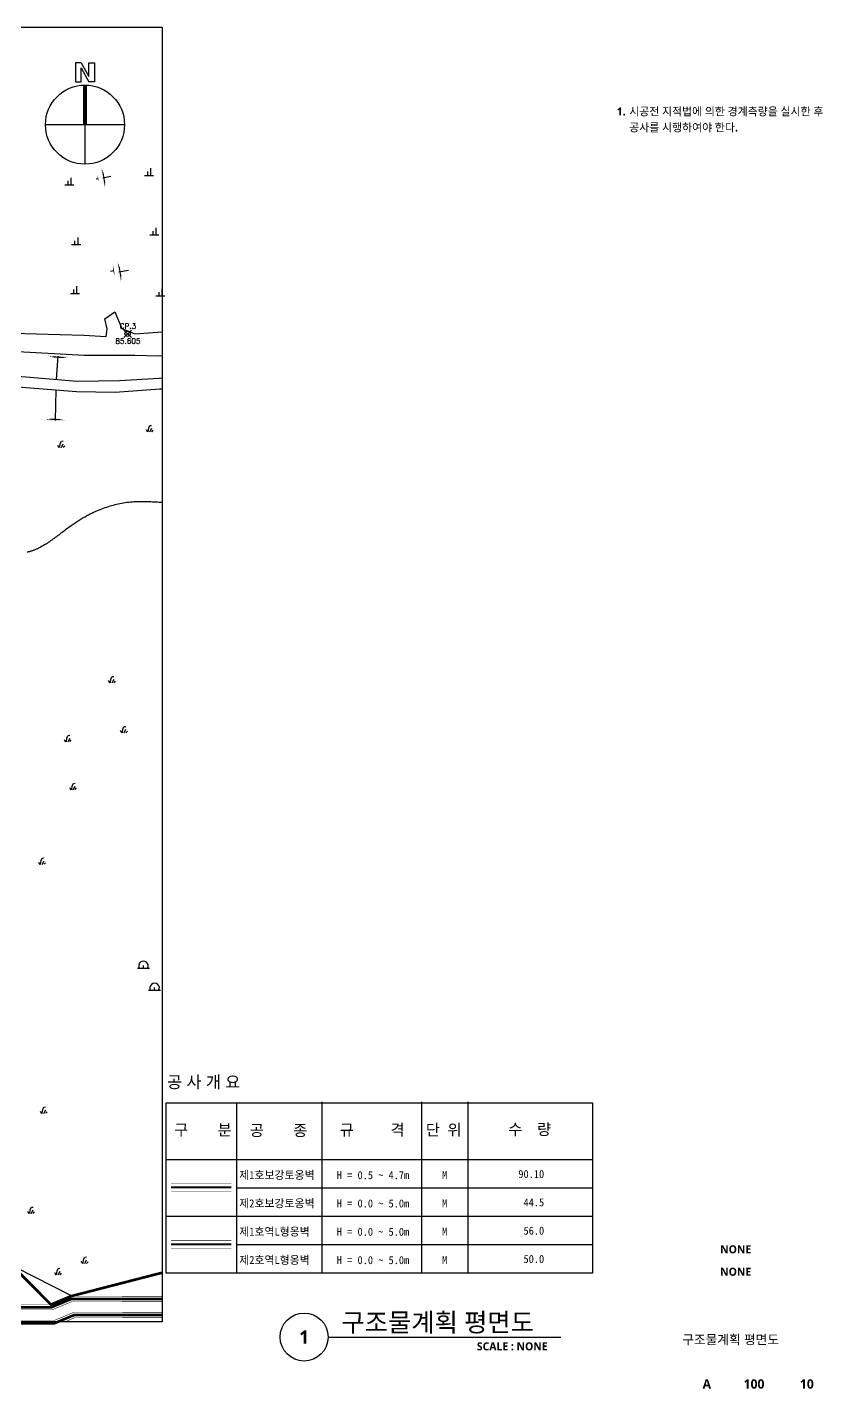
# Model space of a CAD drawing. Header units: inches. Extents: x 12 to 405, y 13 to 268.
# Drawn here: x 255.8 to 405.1, y 12.7 to 268 of the extents above; entities that cross this region are included whole.
import ezdxf
from ezdxf.enums import TextEntityAlignment as Align

# ---------------------------------------------------------------- set-up
doc = ezdxf.new("R2010")
doc.units = ezdxf.units.IN
doc.header["$MEASUREMENT"] = 0
for name, pattern in [('CENTER', [2, 1.25, -0.25, 0.25, -0.25]), ('DASHED', [0.75, 0.5, -0.25]), ('PHANTOM2', [12.5, 10, -0.5, 0.5, -0.5, 0.5, -0.5])]:
    doc.linetypes.add(name, pattern=pattern)
for name, color, linetype in [('0-우수물량', 7, 'Continuous'), ('1-1CON', 35, 'Continuous'), ('1-ROAD', 1, 'Continuous'), ('1-SIM', 8, 'Continuous'), ('1-낙차구조물', 7, 'Continuous'), ('1-묘지', 4, 'Continuous'), ('1-물선', 5, 'Continuous'), ('1-측량기준점', 6, 'Continuous'), ('1-휀스', 7, 'FENCELINE1'), ('A-ANNO-TITL', 7, 'Continuous'), ('AA-XXXX-TXT1', 2, 'Continuous'), ('FORM', 7, 'Continuous'), ('NR', 7, 'Continuous'), ('Text', 7, 'Continuous'), ('가구1', 5, 'Continuous'), ('사업부지', 7, 'Continuous'), ('성토옹벽', 6, 'Continuous'), ('절토옹벽', 2, 'Continuous')]:
    doc.layers.add(name, color=color, linetype=linetype)
doc.styles.add('ghs', font='romans.shx', dxfattribs={"bigfont": 'ghs.shx'})
doc.styles.add('HY헤드라인', font='H2HDRM.TTF')
doc.styles.add('SH_대대리576', font='')
doc.styles.add('style1', font='')
doc.styles.get('SH_대대리576').set_extended_font_data('NanumGothic', bold=True)
doc.styles.get('style1').set_extended_font_data('DotumChe')
doc.linetypes.add('FENCELINE1', pattern='A,0.25,-0.1,[133,ltypeshp.shx,S=0.1,R=0,X=-0.1,Y=0],-0.1,1', length=1.45)

# ---------------------------------------------------------------- blocks, each defined once
blk = doc.blocks.new('dr-sy-018-D-M')
for p, q in [((-1, 16.4), (-2.5, 16.4)), ((-2.5, 16.4), (-2.5, 11.4)), ((-1, 16.4), (1, 12.8)), ((-1, 15.09), (1.05, 11.4)), ((-1, 11.4), (-1, 15.09)), ((1, 12.8), (1, 16.4)), ((1, 16.4), (2.5, 16.4)), ((2.5, 16.4), (2.5, 11.4)), ((-2.5, 11.4), (-1, 11.4)), ((2.5, 11.4), (1.05, 11.4)), ((-10.5, 0), (10.5, 0)), ((0, 0), (0, -10.5))]:
    blk.add_line(p, q)
at = {"const_width": 1}
blk.add_lwpolyline([(0, 10.5), (0, 0)], dxfattribs=at)
blk.add_circle((0, 0), 10.5)
blk = doc.blocks.new('*U49')
at = {"layer": 'A-ANNO-TITL'}
blk.add_line((0, 0), (4367, 0), dxfattribs=at)
blk.add_circle((-450, 0), 450, dxfattribs=at)
at = {"layer": 'AA-XXXX-TXT1', "style": 'SH_대대리576'}
blk.add_attdef('DWG.TITLE', (250, 100), '', height=350, dxfattribs=at)
at = {"layer": 'AA-XXXX-TXT1', "color": 7, "style": 'SH_대대리576'}
blk.add_attdef('NO1', text='', height=300, dxfattribs=at).set_placement((-450, 0), align=Align.MIDDLE)
at = {"layer": 'AA-XXXX-TXT1', "style": 'SH_대대리576'}
blk.add_attdef('SCALE', text='', height=150, dxfattribs=at).set_placement((4117, -100), align=Align.TOP_RIGHT)
blk = doc.blocks.new('A$C33E82F04')
at = {"layer": '1-묘지', "linetype": 'Continuous'}
for p, q in [((1.5, 0), (0, 0)), ((0.75, 0), (0.75, 0.38))]:
    blk.add_line(p, q, dxfattribs=at)
blk.add_arc((0.76, 0.32), 0.6, 328.0265, 211.9735, dxfattribs=at)
blk = doc.blocks.new('A$C39EA40FB')
at = {"layer": '1-SIM'}
for p, q in [((0, 0.29), (0.17, 0)), ((0.27, 0), (0.33, 0.5)), ((0.33, 0.5), (0.48, 0.78)), ((0.47, 0), (0.71, 0.45)), ((0.48, 0.78), (0.69, 0.81)), ((0.71, 0.01), (0.88, 0.21))]:
    blk.add_line(p, q, dxfattribs=at)
blk = doc.blocks.new('A$C6F554C51')
at = {"layer": '1-SIM'}
for p, q in [((0.38, 0.48), (0.38, 0)), ((0.77, 0.89), (0.77, 0)), ((0, 0), (1.14, 0))]:
    blk.add_line(p, q, dxfattribs=at)

msp = doc.modelspace()

# ---------------------------------------------------------------- linework, layer by layer
at = {"color": 0}
for p, q in [((311.07, 66.54), (311.07, 34.42)), ((329.76, 66.54), (329.76, 34.42)), ((338.49, 66.54), (338.49, 34.42)), ((361.87, 66.27), (281.86, 66.27)), ((295.08, 66.37), (295.08, 34.42)), ((361.87, 66.27), (311.07, 66.27)), ((361.87, 66.27), (311.07, 66.27)), ((361.87, 66.27), (316.32, 66.27)), ((361.87, 66.27), (316.32, 66.27)), ((361.87, 66.27), (316.32, 66.27)), ((361.87, 66.27), (316.32, 66.27)), ((361.87, 66.27), (316.32, 66.27)), ((361.87, 66.27), (316.32, 66.27)), ((361.87, 66.27), (316.32, 66.27)), ((361.87, 66.27), (316.32, 66.27)), ((361.87, 55.65), (281.86, 55.65)), ((361.87, 55.65), (281.86, 55.65)), ((361.87, 55.65), (281.86, 55.65)), ((361.87, 55.65), (281.86, 55.65)), ((361.87, 55.65), (281.86, 55.65)), ((361.87, 50.34), (295.08, 50.34)), ((361.87, 45.04), (281.86, 45.04)), ((361.87, 39.73), (295.08, 39.73)), ((361.87, 34.42), (281.86, 34.42))]:
    msp.add_line(p, q, dxfattribs=at)
for points in [[(18.83, 268.01), (281.15, 268.01), (281.15, 25.28), (18.83, 25.28)], [(18.83, 268.01), (281.15, 268.01), (281.15, 25.28), (18.83, 25.28)], [(281.86, 66.37), (361.87, 66.37), (361.87, 34.42), (281.86, 34.42)]]:
    msp.add_lwpolyline(points, close=True)
at = {"flags": 128}
msp.add_lwpolyline([(338.49, 66.54), (338.49, 55.65)], dxfattribs=at)
at = {"layer": '1-1CON', "color": 8, "linetype": 'Continuous', "elevation": 67.5}
msp.add_lwpolyline([(281.15, 178.9), (280.85, 178.91), (280.54, 178.92), (280.23, 178.94), (279.92, 178.95), (279.61, 178.97), (279.3, 178.98), (278.99, 179), (278.68, 179.02), (278.37, 179.03), (278.05, 179.04), (277.74, 179.05), (277.43, 179.05), (277.12, 179.05), (276.48, 179.04), (275.83, 179.01), (275.5, 178.99), (275.17, 178.96), (274.85, 178.93), (274.52, 178.89), (274.19, 178.84), (273.86, 178.79), (273.54, 178.74), (273.21, 178.67), (272.89, 178.61), (272.57, 178.53), (272.24, 178.46), (271.92, 178.37), (271.61, 178.29), (271.29, 178.19), (270.97, 178.1), (270.66, 177.99), (270.35, 177.89), (270.04, 177.77), (269.73, 177.66), (269.43, 177.54), (269.13, 177.41), (268.62, 177.19), (268.12, 176.95), (267.91, 176.86), (267.71, 176.76), (267.51, 176.66), (267.31, 176.55), (267.11, 176.45), (266.92, 176.34), (266.72, 176.23), (266.52, 176.12), (266.33, 176.01), (266.14, 175.89), (265.94, 175.78), (265.75, 175.66), (265.56, 175.54), (265.37, 175.42), (265.18, 175.29), (264.99, 175.17), (264.8, 175.05), (264.61, 174.92), (264.42, 174.79), (264.24, 174.66), (264.05, 174.53), (263.65, 174.24), (263.24, 173.95), (263.02, 173.79), (262.81, 173.62), (262.59, 173.46), (262.37, 173.29), (262.15, 173.13), (261.94, 172.97), (261.72, 172.8), (261.5, 172.64), (261.29, 172.48), (261.07, 172.32), (260.85, 172.16), (260.63, 172), (260.41, 171.84), (260.19, 171.69), (259.97, 171.54), (259.75, 171.39), (259.53, 171.24), (259.31, 171.1), (259.08, 170.96), (258.86, 170.83), (258.63, 170.7), (258.29, 170.52), (257.95, 170.34), (257.84, 170.29), (257.73, 170.24), (257.61, 170.18), (257.5, 170.13), (257.39, 170.08), (257.27, 170.03), (257.16, 169.99), (257.04, 169.94), (256.92, 169.9), (256.8, 169.86), (256.68, 169.81), (256.56, 169.78), (256.44, 169.74), (256.32, 169.7), (256.19, 169.67), (256.06, 169.64), (255.93, 169.61), (255.8, 169.58)], dxfattribs=at)
at = {"layer": '1-ROAD', "elevation": -109.41}
for points in [[(153.42, 247.34), (156.37, 241.92), (157.6, 240.21), (161.93, 238.86), (167.96, 236.2), (173.81, 233.62), (178.76, 230.59), (184.68, 226.14), (189.81, 222.34), (193.73, 220), (198.03, 217.23), (204.7, 214.88), (214.75, 212.04), (220.98, 210.5), (229.31, 209.02), (237.52, 208.31), (243.14, 207.92), (252.92, 207.28), (266.5, 206.52), (275.99, 206.5), (280.44, 206.39), (281.14, 206.49)], [(253.12, 210.64), (266.41, 210.26), (270.63, 210.03), (270.81, 211.46), (270.36, 213.33), (272.24, 214.63), (273.59, 211.51), (276.01, 210.51), (281.15, 210.91)]]:
    msp.add_lwpolyline(points, dxfattribs=at)
at = {"layer": '1-낙차구조물', "elevation": -109.41}
msp.add_lwpolyline([(281.15, 203.56), (281.15, 203.56)], dxfattribs=at)
at = {"layer": '1-물선', "elevation": -109.41}
for points in [[(147, 258), (147.86, 257.26), (150.55, 247.79), (152.65, 242.04), (154.9, 238.38), (158.2, 236.49), (163.4, 234.07), (168.16, 231.85), (171.98, 229.83), (177.19, 225.79), (181.08, 220.93), (187.7, 217.04), (196.72, 213.37), (210.76, 209.61), (224.4, 205.92), (238.11, 203.75), (251.09, 202.84), (265.2, 201.68), (273.22, 201.8), (280.56, 202.24), (281.15, 202.26)], [(146.5, 257.68), (145.94, 256.71), (148.65, 247.17), (150.84, 241.16), (153.46, 236.9), (157.28, 234.71), (162.55, 232.25), (167.27, 230.06), (170.89, 228.15), (175.77, 224.35), (179.75, 219.39), (186.82, 215.24), (196.08, 211.47), (210.24, 207.68), (223.98, 203.96), (237.89, 201.76), (250.93, 200.84), (265.04, 199.69), (272.34, 199.56), (280.67, 200.2), (281.15, 200.21)]]:
    msp.add_lwpolyline(points, dxfattribs=at)
at = {"layer": '1-측량기준점'}
for p, q in [((273.94, 209.83, -109.41), (275.35, 211.24, -109.41)), ((275.35, 209.83, -109.41), (273.94, 211.24, -109.41))]:
    msp.add_line(p, q, dxfattribs=at)
msp.add_circle((274.64, 210.54, -109.41), 0.5, dxfattribs=at)
at = {"layer": '1-휀스', "elevation": -109.41}
msp.add_lwpolyline([(264.39, 30.18), (264.14, 30.18), (253.67, 35.46), (249.6, 35.03), (246.41, 34.57)], dxfattribs=at)
at = {"layer": 'NR', "linetype": 'Continuous'}
for p, q in [((271.52, 240, -109.41), (270, 239.74, -109.41)), ((268.73, 239.59, -109.41), (269.15, 239.66, -109.41)), ((271.46, 222.29, -109.41), (272.09, 222.4, -109.41)), ((274.79, 222.42, -109.41), (273.02, 222.11, -109.41)), ((261.32, 202, -109.41), (261.61, 206.35, -109.41)), ((261.18, 200, -109.41), (261.04, 194.28, -109.41))]:
    msp.add_line(p, q, dxfattribs=at)
for points in [[(269.05, 240.08, -109.41), (269.2, 239.23, -109.41), (269.02, 240.07, -109.41), (269.17, 239.23, -109.41)], [(269.06, 240.21, -109.41), (269.25, 239.11, -109.41), (269.03, 240.21, -109.41), (269.22, 239.1, -109.41)], [(270.33, 237.82, -109.41), (269.67, 241.66, -109.41), (270.43, 237.83, -109.41), (269.77, 241.68, -109.41)], [(270.35, 238.28, -109.41), (269.85, 241.23, -109.41), (270.46, 238.3, -109.41), (269.95, 241.25, -109.41)], [(270.38, 238.74, -109.41), (270.02, 240.81, -109.41), (270.48, 238.76, -109.41), (270.13, 240.83, -109.41)], [(269.04, 239.95, -109.41), (269.15, 239.35, -109.41), (269.01, 239.94, -109.41), (269.12, 239.35, -109.41)], [(271.93, 222.83, -109.41), (272.08, 221.94, -109.41), (271.89, 222.82, -109.41), (272.03, 221.93, -109.41)], [(271.94, 223.02, -109.41), (272.15, 221.76, -109.41), (271.9, 223.02, -109.41), (272.11, 221.75, -109.41)], [(271.95, 223.22, -109.41), (272.23, 221.58, -109.41), (271.91, 223.21, -109.41), (272.19, 221.57, -109.41)], [(273.35, 220.19, -109.41), (272.69, 224.03, -109.41), (273.45, 220.21, -109.41), (272.79, 224.05, -109.41)], [(273.38, 220.65, -109.41), (272.87, 223.61, -109.41), (273.48, 220.67, -109.41), (272.97, 223.63, -109.41)], [(273.4, 221.11, -109.41), (273.05, 223.18, -109.41), (273.51, 221.13, -109.41), (273.15, 223.2, -109.41)], [(259.66, 206.48, -109.41), (263.55, 206.22, -109.41), (259.65, 206.38, -109.41), (263.54, 206.12, -109.41)], [(260.1, 206.35, -109.41), (263.1, 206.15, -109.41), (260.1, 206.24, -109.41), (263.09, 206.04, -109.41)], [(260.54, 206.21, -109.41), (262.64, 206.07, -109.41), (260.54, 206.11, -109.41), (262.63, 205.97, -109.41)], [(262.99, 194.23, -109.41), (259.09, 194.33, -109.41), (262.99, 194.34, -109.41), (259.09, 194.43, -109.41)], [(262.54, 194.35, -109.41), (259.54, 194.42, -109.41), (262.54, 194.45, -109.41), (259.54, 194.53, -109.41)], [(262.09, 194.47, -109.41), (259.99, 194.52, -109.41), (262.1, 194.57, -109.41), (260, 194.62, -109.41)]]:
    msp.add_solid(points, dxfattribs=at)
at = {"layer": '가구1', "color": 8, "linetype": 'CENTER', "ltscale": 3, "const_width": 0.5, "elevation": -109.41, "flags": 128}
msp.add_lwpolyline([(281.15, 34.5), (264.02, 30.09), (260.26, 28.53), (253.53, 35.29), (214.56, 31.32), (197.8, 41.11), (191.08, 48.6), (184.19, 53.99), (177.04, 57.09), (165.84, 59.61), (158.42, 62.6), (155.21, 63.86), (152.28, 65.03), (150.61, 74.87), (143.59, 81.93), (135.49, 88.42), (125.28, 99.14), (121.3, 106.34), (119.49, 109.6), (106.02, 123.77), (103.15, 131.07), (102.65, 143.59), (105.71, 155.46), (112.54, 166.2), (116.37, 173.53), (117.93, 181.38), (116.18, 187.17), (116.18, 194.04), (116.18, 224.68), (116.91, 225.95), (99.9, 230.31), (83.99, 234.48), (82.91, 235.21), (82.91, 166.77), (74.68, 167.16), (43.68, 45.24), (42.69, 43.16), (34.19, 25.28)], dxfattribs=at)
at = {"layer": '사업부지', "color": 8, "linetype": 'PHANTOM2', "ltscale": 10, "const_width": 0.3, "elevation": -109.41, "flags": 128}
msp.add_lwpolyline([(281.15, 34.5), (264.02, 30.09), (260.26, 28.53), (253.53, 35.29), (214.56, 31.32), (197.8, 41.11), (191.08, 48.6), (184.19, 53.99), (177.04, 57.09), (165.84, 59.61), (158.42, 62.6), (155.21, 63.86), (152.28, 65.03), (150.61, 74.87), (143.59, 81.93), (135.49, 88.42), (125.28, 99.14), (121.3, 106.34), (119.49, 109.6), (106.02, 123.77), (103.15, 131.07), (102.65, 143.59), (105.71, 155.46), (112.54, 166.2), (116.37, 173.53), (117.93, 181.38), (116.18, 187.17), (116.18, 194.04), (116.18, 224.68), (116.91, 225.95), (99.9, 230.31), (83.99, 234.48), (82.91, 235.21), (82.91, 166.77), (74.68, 167.16), (43.68, 45.24), (42.69, 43.16), (34.19, 25.28)], dxfattribs=at)
at = {"layer": '성토옹벽', "color": 4, "linetype": 'Continuous', "ltscale": 10, "const_width": 0.075, "flags": 128}
for points in [[(282.79, 51.23), (294.1, 51.23)], [(282.79, 49.77), (294.1, 49.77)]]:
    msp.add_lwpolyline(points, dxfattribs=at)
at = {"layer": '성토옹벽', "color": 4, "linetype": 'CENTER', "ltscale": 2, "const_width": 0.375, "flags": 128}
msp.add_lwpolyline([(282.79, 50.5), (294.1, 50.5)], dxfattribs=at)
at = {"layer": '성토옹벽', "color": 8, "linetype": 'CENTER', "ltscale": 2, "const_width": 0.5, "elevation": -109.41, "flags": 128}
for points in [[(215.74, 28.04), (239.56, 25.03), (260.96, 25.03), (264.71, 26.59), (281.15, 26.58)], [(239.59, 28.03), (260.36, 28.03), (264.12, 29.59), (281.15, 29.58)]]:
    msp.add_lwpolyline(points, dxfattribs=at)
at = {"layer": '성토옹벽', "color": 8, "linetype": 'Continuous', "ltscale": 10, "const_width": 0.1, "elevation": -109.41, "flags": 128}
for points in [[(215.8, 28.53), (239.59, 25.53), (260.86, 25.53), (264.61, 27.09), (281.15, 27.08)], [(239.59, 28.53), (260.26, 28.53), (264.02, 30.09), (281.15, 30.08)], [(239.59, 27.53), (260.46, 27.53), (264.22, 29.09), (281.15, 29.08)], [(262.86, 25.28), (264.81, 26.09), (281.15, 26.08)]]:
    msp.add_lwpolyline(points, dxfattribs=at)
at = {"layer": '절토옹벽', "color": 6, "linetype": 'DASHED', "ltscale": 5, "const_width": 0.375, "flags": 128}
msp.add_lwpolyline([(282.79, 39.83), (294.1, 39.83)], dxfattribs=at)
at = {"layer": '절토옹벽', "color": 6, "linetype": 'ByBlock', "ltscale": 5, "const_width": 0.075, "flags": 128}
for points in [[(282.79, 40.56), (294.1, 40.56)], [(282.79, 39.1), (294.1, 39.1)]]:
    msp.add_lwpolyline(points, dxfattribs=at)

# ---------------------------------------------------------------- block references
at = {"xscale": 0.7056000000000586, "yscale": 0.7056000000000586, "zscale": 0.7056000000000586}
msp.add_blockref('dr-sy-018-D-M', (266.65, 249.75), dxfattribs=at)
ref = msp.add_blockref('*U49', (312.27, 22.44), dxfattribs=dict(xscale=0.01, yscale=0.01, zscale=0.01))
ref.add_attrib('SCALE', 'SCALE : NONE', dxfattribs={"layer": 'A-ANNO-TITL', "height": 1.5, "style": 'SH_대대리576'}).set_placement((353.44, 21.44, 0.11), align=Align.TOP_RIGHT)
ref.add_attrib('DWG.TITLE', '구조물계획 평면도', (314.77, 23.44, 0.11), dxfattribs={"layer": 'A-ANNO-TITL', "height": 3.479, "style": 'SH_대대리576'})
ref.add_attrib('NO1', '1', dxfattribs={"layer": 'A-ANNO-TITL', "color": 7, "height": 2.5, "style": 'SH_대대리576'}).set_placement((307.77, 22.44, 0.11), align=Align.MIDDLE)
at = {"layer": '1-SIM', "xscale": 1.5, "yscale": 1.5, "zscale": 1.5}
for name, p in [('A$C6F554C51', (277.8, 240.24, -109.41)), ('A$C6F554C51', (262.85, 238.47, -109.41)), ('A$C6F554C51', (278.81, 229.06, -109.41)), ('A$C6F554C51', (264.14, 227.27, -109.41)), ('A$C6F554C51', (263.92, 218.1, -109.41)), ('A$C6F554C51', (279.93, 217.63, -109.41)), ('A$C39EA40FB', (278.11, 192.14, -109.41)), ('A$C39EA40FB', (261.52, 189.24, -109.41)), ('A$C39EA40FB', (271.03, 145.08, -109.41)), ('A$C39EA40FB', (273.28, 135.71, -109.41)), ('A$C39EA40FB', (262.77, 134.06, -109.41)), ('A$C39EA40FB', (263.76, 125.06, -109.41)), ('A$C39EA40FB', (257.91, 111.05, -109.41)), ('A$C39EA40FB', (258.23, 64.37, -109.41)), ('A$C39EA40FB', (255.87, 45.59, -109.41)), ('A$C39EA40FB', (265.9, 36.23, -109.41)), ('A$C39EA40FB', (260.92, 34.11, -109.41))]:
    msp.add_blockref(name, p, dxfattribs=at)
at = {"layer": '1-묘지', "xscale": 1.5, "yscale": 1.5, "zscale": 1.5}
for p in [(276.48, 91.53, -109.41), (278.57, 87.4, -109.41)]:
    msp.add_blockref('A$C33E82F04', p, dxfattribs=at)

# ---------------------------------------------------------------- texts
at = {"layer": '0-우수물량', "style": 'style1'}
for s, p in [('제1호보강토옹벽', (295.59, 52.06, 0)), ('제2호보강토옹벽', (295.59, 46.75, 0)), ('제1호역L형옹벽', (295.59, 41.44, 0)), ('제2호역L형옹벽', (295.59, 36.13, 0))]:
    msp.add_text(s, height=1.5, dxfattribs=at).set_placement(p)
at = {"layer": '0-우수물량', "color": 7, "style": 'style1'}
msp.add_text('90.10', height=1.5, dxfattribs=at).set_placement((352.8, 53), align=Align.MIDDLE_RIGHT)
for s, p in [('H = 0.5 ~ 4.7m', (320.69, 52.04, 195.2)), ('H = 0.0 ~ 5.0m', (320.69, 46.73, 195.2)), ('H = 0.0 ~ 5.0m', (320.69, 41.42, 195.2)), ('H = 0.0 ~ 5.0m', (320.69, 36.11, 195.2))]:
    msp.add_text(s, height=1.5, dxfattribs=at).set_placement(p, align=Align.CENTER)
at = {"layer": '0-우수물량', "style": 'style1'}
for p in [(334.13, 52.05, 0), (334.13, 46.74, 0), (334.13, 41.43, 0), (334.13, 36.12, 0)]:
    msp.add_text('M', height=1.5, dxfattribs=at).set_placement(p, align=Align.CENTER)
at = {"layer": '1-측량기준점', "extrusion": (2.79293e-06, -1.90342e-05, 1), "style": 'ghs'}
for s, p in [('CP.3', (274.71, 211.47, -109.41)), ('85.605', (274.71, 208.68, -109.41))]:
    msp.add_text(s, height=1, dxfattribs=at).set_placement(p, align=Align.CENTER)
at = {"layer": 'A-ANNO-TITL', "style": 'SH_대대리576'}
msp.add_text('1.', height=1.5, dxfattribs=at).set_placement((367.25, 252.22), align=Align.MIDDLE_CENTER)
for s, p in [('시공전 지적법에 의한 경계측량을 실시한 후', (368.75, 252.22)), ('공사를 시행하여야 한다.', (368.75, 249.22))]:
    msp.add_text(s, height=1.5, dxfattribs=at).set_placement(p, align=Align.MIDDLE_LEFT)
for s, height, p in [('NONE', 1.5, (388.73, 38.89)), ('NONE', 1.5, (388.73, 34.67)), ('구조물계획 평면도', 1.75, (387.78, 21.99)), ('A', 1.75, (383.31, 13.64)), ('100', 1.75, (392.17, 13.64)), ('10', 1.75, (402.08, 13.64))]:
    msp.add_text(s, height=height, dxfattribs=at).set_placement(p, align=Align.MIDDLE)
at = {"layer": 'FORM', "style": 'HY헤드라인'}
msp.add_text('공 사 개 요', height=2.25, dxfattribs=at).set_placement((282.04, 69.12, 273.37))
at = {"layer": 'Text', "color": 7, "style": 'style1'}
msp.add_text('구    분', height=2.123, dxfattribs=at).set_placement((288.78, 61.27), align=Align.MIDDLE_CENTER)
at = {"layer": 'Text', "color": 0, "style": 'style1'}
for s, p in [('공    종', (302.97, 61.19)), ('규     격', (320.54, 61.27)), ('단 위', (333.94, 61.27)), ('수  량', (350.08, 61.38))]:
    msp.add_text(s, height=2.123, dxfattribs=at).set_placement(p, align=Align.MIDDLE_CENTER)
for s, p in [('44.5', (352.8, 47.69)), ('56.0', (352.8, 42.38)), ('50.0', (352.8, 37.07))]:
    msp.add_text(s, height=1.5, dxfattribs=at).set_placement(p, align=Align.MIDDLE_RIGHT)

doc.saveas('drawing.dxf')
